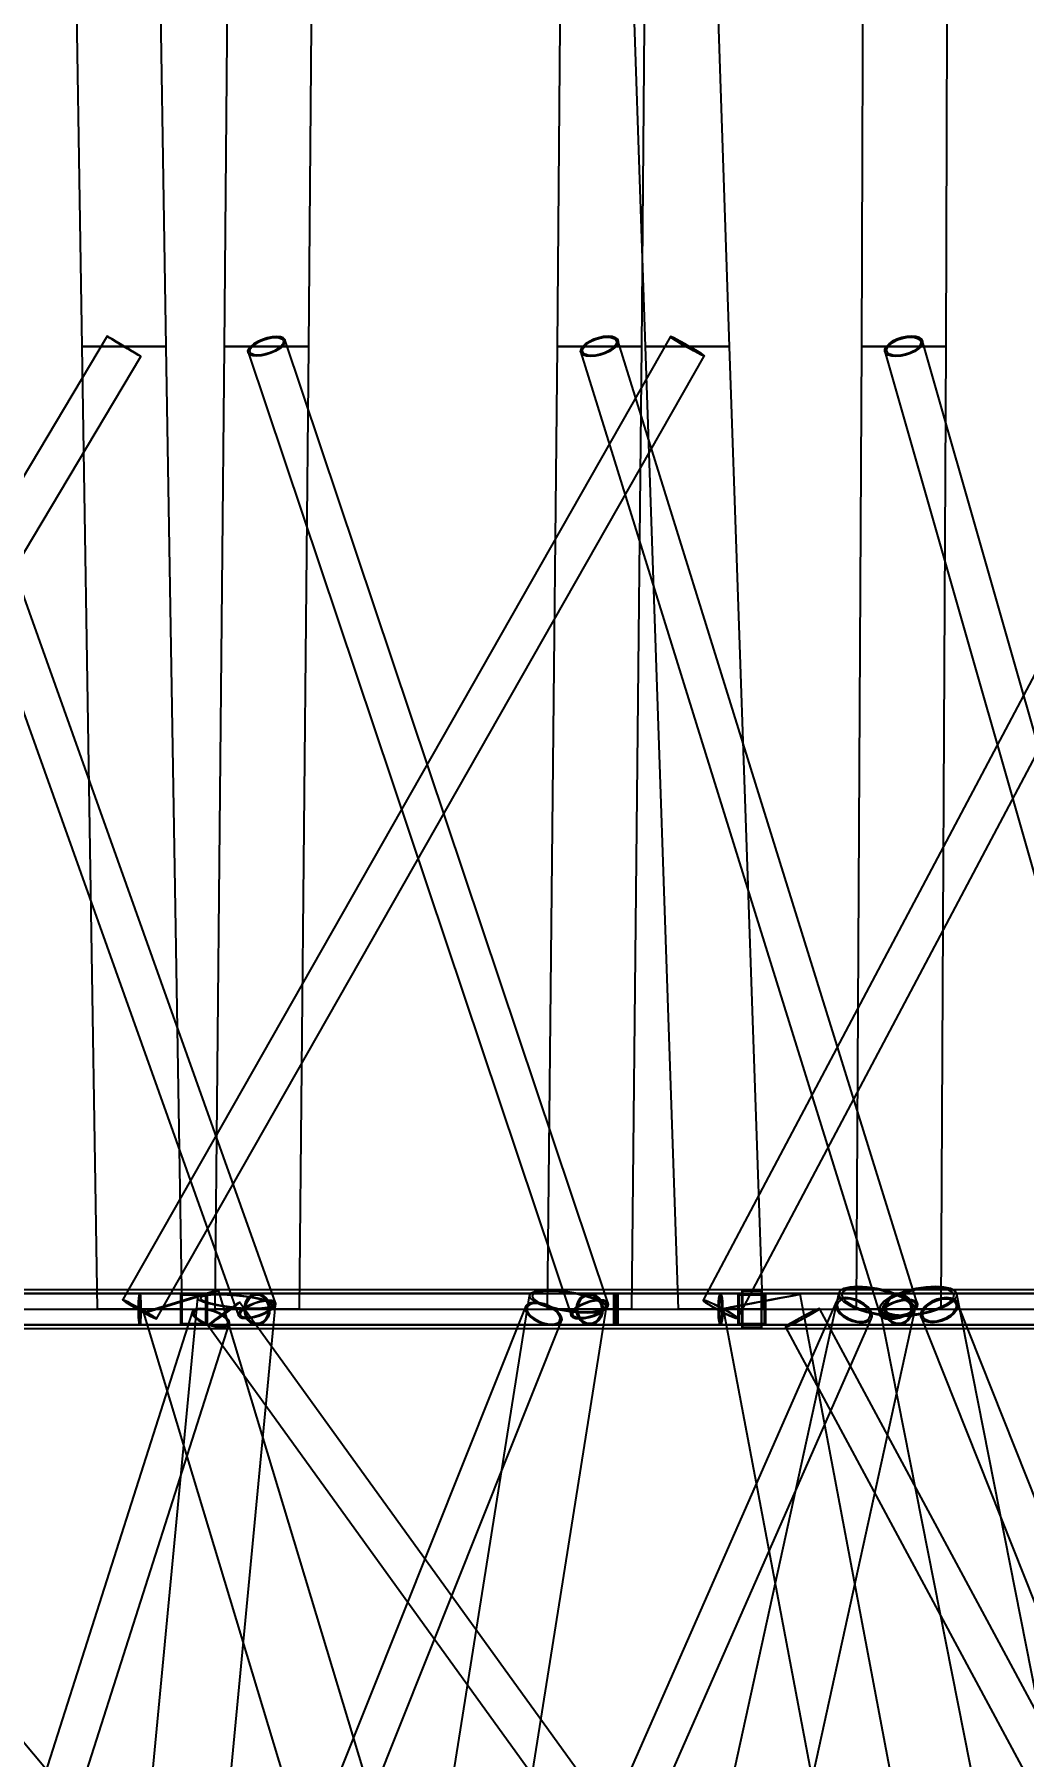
# Model space of a CAD drawing. Header units: millimetres. Extents: x -35150 to 1012618, y -518 to 497000.
# Drawn here: x 6283 to 19118, y 44193 to 66549 of the extents above; entities that cross this region are included whole.
import ezdxf

# ---------------------------------------------------------------- set-up
doc = ezdxf.new("R2010")
doc.units = ezdxf.units.MM
doc.layers.add('D-STR-DIM', color=7, linetype='Continuous', lineweight=13)
doc.layers.add('D-STR-STRC', color=7, linetype='Continuous', lineweight=25)
doc.styles.add('OpenSansCondensed-Light', font='OpenSansCondensed-Light.ttf')
doc.styles.add('TOWER_UNICODE', font='Arial Unicode.ttf')
doc.dimstyles.new('EZDXF', dxfattribs={"dimtxt": 0.25, "dimasz": 0.175, "dimexe": 0.375, "dimexo": 0.125, "dimgap": 0.1, "dimtad": 1, "dimlfac": 100, "dimzin": 12, "dimdsep": 46, "dimtxsty": 'OpenSansCondensed-Light', "dimblk": 'ARCHTICK', "dimcen": 2.5, "dimazin": 3, "dimtfac": 0.5, "dimtmove": 2, "dimatfit": 3})

# ---------------------------------------------------------------- blocks, each defined once
blk = doc.blocks.new('_ARCHTICK')
at = {"color": 0, "linetype": 'BYBLOCK', "const_width": 0.15}
blk.add_lwpolyline([(-0.5, -0.5), (0.5, 0.5)], dxfattribs=at)

msp = doc.modelspace()

# ---------------------------------------------------------------- linework, layer by layer
at = {"layer": 'D-STR-STRC'}
for points in [[(6697.6, 75000), (6896, 62500), (7993.7, 62500), (7792.9, 75000)], [(8746.6, 62500), (9844.2, 62500), (9949, 75000), (8853.7, 75000)], [(13065.2, 62500), (14162.8, 62500), (14266.2, 75000), (13170.9, 75000)], [(13785.1, 75000), (14205.6, 62500), (15303.2, 62500), (14880.4, 75000)], [(17014, 62500), (18111.7, 62500), (18152.6, 75000), (17057.3, 75000)], [(7451.2, 62500), (7507.4, 62466.4), (7559.4, 62435), (7603.6, 62408.1), (7636.9, 62387.4), (7657.2, 62374.4), (7663, 62370), (7653.9, 62374.4), (7630.6, 62387.4), (7594.6, 62408.1), (7548.4, 62435), (7495.2, 62466.4), (7438.5, 62500), (7382.3, 62533.6), (7330.3, 62565), (7286.1, 62591.9), (7252.8, 62612.6), (7232.5, 62625.6), (7226.7, 62630), (7235.8, 62625.6), (7259.1, 62612.6), (7295.1, 62591.9), (7341.3, 62565), (7394.5, 62533.6)], [(7450.6, 62500), (7501.3, 62469.7), (7548.1, 62441.4), (7588, 62417.1), (7618, 62398.5), (7636.3, 62386.8), (7641.5, 62382.8), (7633.4, 62386.8), (7612.3, 62398.5), (7579.9, 62417.1), (7538.3, 62441.4), (7490.2, 62469.7), (7439.2, 62500), (7388.4, 62530.3), (7341.6, 62558.6), (7301.8, 62582.9), (7271.7, 62601.5), (7253.4, 62613.2), (7248.2, 62617.2), (7256.4, 62613.2), (7277.4, 62601.5), (7309.8, 62582.9), (7351.5, 62558.6), (7399.5, 62530.3)], [(7428.9, 50126), (7429.6, 50121.7), (7445.2, 50109.2), (7474.7, 50089.1), (7515.9, 50063), (7566.2, 50032.6), (7622.1, 50000), (7679.8, 49967.4), (7735.3, 49937), (7784.9, 49910.9), (7825.2, 49890.8), (7853.4, 49878.3), (7867.6, 49874), (14973.7, 62374), (14973, 62378.3), (14957.5, 62390.8), (14928, 62410.9), (14886.8, 62437), (14836.5, 62467.4), (14780.6, 62500), (14722.9, 62532.6), (14667.4, 62563), (14617.8, 62589.1), (14577.5, 62609.2), (14549.3, 62621.7), (14535, 62626)], [(9052.6, 62437), (9058.5, 62410.9), (13249.8, 49910.9), (13271.8, 49890.8), (13308.5, 49878.3), (13357.3, 49874), (13415, 49878.3), (13477.5, 49890.8), (13540.7, 49910.9), (13600.2, 49937), (13651.9, 49967.4), (13692.4, 50000), (13718.9, 50032.6), (13729.5, 50063), (13723.6, 50089.1), (9532.3, 62589.1), (9510.3, 62609.2), (9473.6, 62621.7), (9424.8, 62626), (9367.1, 62621.7), (9304.6, 62609.2), (9241.4, 62589.1), (9181.9, 62563), (9130.2, 62532.6), (9089.7, 62500), (9063.2, 62467.4)], [(9501.1, 62500), (9460.6, 62467.4), (9408.8, 62437), (9349.4, 62410.9), (9286.2, 62390.8), (9223.7, 62378.3), (9166, 62374), (9117.2, 62378.3), (9080.5, 62390.8), (9058.5, 62410.9), (9052.6, 62437), (9063.2, 62467.4), (9089.7, 62500), (9130.2, 62532.6), (9181.9, 62563), (9241.4, 62589.1), (9304.6, 62609.2), (9367.1, 62621.7), (9424.8, 62626), (9473.6, 62621.7), (9510.3, 62609.2), (9532.3, 62589.1), (9538.2, 62563), (9527.6, 62532.6)], [(9480.8, 62500), (9444.3, 62470.6), (9397.7, 62443.2), (9344.1, 62419.6), (9287.1, 62401.6), (9230.7, 62390.2), (9178.8, 62386.4), (9134.7, 62390.2), (9101.7, 62401.6), (9081.8, 62419.6), (9076.5, 62443.2), (9086.1, 62470.6), (9109.9, 62500), (9146.5, 62529.4), (9193.1, 62556.8), (9246.7, 62580.4), (9303.7, 62598.4), (9360.1, 62609.8), (9412, 62613.6), (9456.1, 62609.8), (9489.1, 62598.4), (9509, 62580.4), (9514.3, 62556.8), (9504.7, 62529.4)], [(13369.4, 62435), (17252.7, 49935), (17263.5, 49908.1), (17290.3, 49887.4), (17331.3, 49874.4), (17383.5, 49870), (17443.4, 49874.4), (17507.1, 49887.4), (17570.1, 49908.1), (17628.1, 49935), (17677.2, 49966.4), (17714, 50000), (17736.1, 50033.6), (17741.8, 50065), (13858.6, 62565), (13847.7, 62591.9), (13820.9, 62612.6), (13780, 62625.6), (13727.8, 62630), (13667.8, 62625.6), (13604.2, 62612.6), (13541.2, 62591.9), (13483.2, 62565), (13434.1, 62533.6), (13397.3, 62500), (13375.2, 62466.4)], [(13830.7, 62500), (13793.9, 62466.4), (13744.8, 62435), (13686.8, 62408.1), (13623.8, 62387.4), (13560.2, 62374.4), (13500.2, 62370), (13448, 62374.4), (13407.1, 62387.4), (13380.3, 62408.1), (13369.4, 62435), (13375.2, 62466.4), (13397.3, 62500), (13434.1, 62533.6), (13483.2, 62565), (13541.2, 62591.9), (13604.2, 62612.6), (13667.8, 62625.6), (13727.8, 62630), (13780, 62625.6), (13820.9, 62612.6), (13847.7, 62591.9), (13858.6, 62565), (13852.8, 62533.6)], [(13809.4, 62500), (13776.2, 62469.7), (13731.9, 62441.4), (13679.6, 62417.1), (13622.8, 62398.5), (13565.5, 62386.8), (13511.4, 62382.8), (13464.3, 62386.8), (13427.4, 62398.5), (13403.3, 62417.1), (13393.5, 62441.4), (13398.7, 62469.7), (13418.6, 62500), (13451.8, 62530.3), (13496.1, 62558.6), (13548.4, 62582.9), (13605.1, 62601.5), (13662.5, 62613.2), (13716.6, 62617.2), (13763.6, 62613.2), (13800.5, 62601.5), (13824.7, 62582.9), (13834.5, 62558.6), (13829.3, 62530.3)], [(14780.6, 62500), (14836.5, 62467.4), (14886.8, 62437), (14928, 62410.9), (14957.5, 62390.8), (14973, 62378.3), (14973.7, 62374), (14959.5, 62378.3), (14931.3, 62390.8), (14891, 62410.9), (14841.4, 62437), (14785.9, 62467.4), (14728.2, 62500), (14672.3, 62532.6), (14622, 62563), (14580.8, 62589.1), (14551.3, 62609.2), (14535.7, 62621.7), (14535, 62626), (14549.3, 62621.7), (14577.5, 62609.2), (14617.8, 62589.1), (14667.4, 62563), (14722.9, 62532.6)], [(14778, 62500), (14828.4, 62470.6), (14873.7, 62443.2), (14910.9, 62419.6), (14937.5, 62401.6), (14951.5, 62390.2), (14952.2, 62386.4), (14939.3, 62390.2), (14913.8, 62401.6), (14877.5, 62419.6), (14832.8, 62443.2), (14782.8, 62470.6), (14730.8, 62500), (14680.4, 62529.4), (14635.1, 62556.8), (14597.9, 62580.4), (14571.3, 62598.4), (14557.3, 62609.8), (14556.6, 62613.6), (14569.5, 62609.8), (14594.9, 62598.4), (14631.3, 62580.4), (14676, 62556.8), (14726, 62529.4)], [(17787.5, 62500), (17753.7, 62465.7), (17706.8, 62433.7), (17650.2, 62406.2), (17587.6, 62385.1), (17523.3, 62371.9), (17461.7, 62367.4), (17407, 62371.9), (17363, 62385.1), (17332.5, 62406.2), (17317.7, 62433.7), (17319.7, 62465.7), (17338.2, 62500), (17372, 62534.3), (17418.8, 62566.3), (17475.5, 62593.8), (17538.1, 62614.9), (17602.3, 62628.1), (17663.9, 62632.6), (17718.6, 62628.1), (17762.7, 62614.9), (17793.2, 62593.8), (17807.9, 62566.3), (17806, 62534.3)], [(17765.4, 62500), (17734.9, 62469), (17692.7, 62440.2), (17641.6, 62415.4), (17585.2, 62396.4), (17527.2, 62384.5), (17471.7, 62380.4), (17422.4, 62384.5), (17382.6, 62396.4), (17355.2, 62415.4), (17341.9, 62440.2), (17343.6, 62469), (17360.3, 62500), (17390.8, 62531), (17433, 62559.8), (17484.1, 62584.6), (17540.5, 62603.6), (17598.5, 62615.5), (17654, 62619.6), (17703.3, 62615.5), (17743, 62603.6), (17770.5, 62584.6), (17783.8, 62559.8), (17782.1, 62531)], [(6896, 62500), (7098.3, 50000), (8198.3, 50000), (7993.7, 62500)], [(7993.7, 62500), (7975, 62500), (7920.2, 62500), (7832.9, 62500), (7719.3, 62500), (7586.9, 62500), (7444.9, 62500), (7302.8, 62500), (7170.5, 62500), (7056.8, 62500), (6969.6, 62500), (6914.7, 62500), (6896, 62500), (6914.7, 62500), (6969.6, 62500), (7056.8, 62500), (7170.5, 62500), (7302.8, 62500), (7444.9, 62500), (7586.9, 62500), (7719.3, 62500), (7832.9, 62500), (7920.2, 62500), (7975, 62500)], [(8621.8, 50000), (9721.8, 50000), (9844.2, 62500), (8746.6, 62500)], [(9844.2, 62500), (9825.5, 62500), (9770.7, 62500), (9683.5, 62500), (9569.8, 62500), (9437.4, 62500), (9295.4, 62500), (9153.4, 62500), (9021, 62500), (8907.3, 62500), (8820.1, 62500), (8765.3, 62500), (8746.6, 62500), (8765.3, 62500), (8820.1, 62500), (8907.3, 62500), (9021, 62500), (9153.4, 62500), (9295.4, 62500), (9437.4, 62500), (9569.8, 62500), (9683.5, 62500), (9770.7, 62500), (9825.5, 62500)], [(12936.7, 50000), (14036.7, 50000), (14162.8, 62500), (13065.2, 62500)], [(14162.8, 62500), (14144.1, 62500), (14089.3, 62500), (14002.1, 62500), (13888.4, 62500), (13756, 62500), (13614, 62500), (13471.9, 62500), (13339.6, 62500), (13225.9, 62500), (13138.7, 62500), (13083.9, 62500), (13065.2, 62500), (13083.9, 62500), (13138.7, 62500), (13225.9, 62500), (13339.6, 62500), (13471.9, 62500), (13614, 62500), (13756, 62500), (13888.4, 62500), (14002.1, 62500), (14089.3, 62500), (14144.1, 62500)], [(14205.6, 62500), (14635.2, 50000), (15735.2, 50000), (15303.2, 62500)], [(15303.2, 62500), (15284.5, 62500), (15229.7, 62500), (15142.5, 62500), (15028.8, 62500), (14896.4, 62500), (14754.4, 62500), (14612.3, 62500), (14480, 62500), (14366.3, 62500), (14279.1, 62500), (14224.3, 62500), (14205.6, 62500), (14224.3, 62500), (14279.1, 62500), (14366.3, 62500), (14480, 62500), (14612.3, 62500), (14754.4, 62500), (14896.4, 62500), (15028.8, 62500), (15142.5, 62500), (15229.7, 62500), (15284.5, 62500)], [(16947.3, 50000), (18047.3, 50000), (18111.7, 62500), (17014, 62500)], [(18111.7, 62500), (18093, 62500), (18038.1, 62500), (17950.9, 62500), (17837.2, 62500), (17704.9, 62500), (17562.8, 62500), (17420.8, 62500), (17288.4, 62500), (17174.8, 62500), (17087.5, 62500), (17032.7, 62500), (17014, 62500), (17032.7, 62500), (17087.5, 62500), (17174.8, 62500), (17288.4, 62500), (17420.8, 62500), (17562.8, 62500), (17704.9, 62500), (17837.2, 62500), (17950.9, 62500), (18038.1, 62500), (18093, 62500)], [(-159.8, 49800), (8511.5, 49800), (8511.5, 50200), (-159.8, 50200)], [(-5.5, 49800), (13832.8, 49800), (13832.8, 50200), (-5.5, 50200)], [(5244.4, 49750), (27743.8, 49750), (27743.8, 50250), (5244.4, 50250)], [(5244.4, 49750), (15717, 49750), (15717, 50250), (5244.4, 50250)], [(7674.5, 50000), (7730.4, 49967.4), (7780.7, 49937), (7821.9, 49910.9), (7851.4, 49890.8), (7866.9, 49878.3), (7867.6, 49874), (7853.4, 49878.3), (7825.2, 49890.8), (7784.9, 49910.9), (7735.3, 49937), (7679.8, 49967.4), (7622.1, 50000), (7566.2, 50032.6), (7515.9, 50063), (7474.7, 50089.1), (7445.2, 50109.2), (7429.6, 50121.7), (7428.9, 50126), (7443.2, 50121.7), (7471.4, 50109.2), (7511.7, 50089.1), (7561.3, 50063), (7616.8, 50032.6)], [(7671.9, 50000), (7722.3, 49970.6), (7767.6, 49943.2), (7804.8, 49919.6), (7831.4, 49901.6), (7845.4, 49890.2), (7846.1, 49886.4), (7833.2, 49890.2), (7807.7, 49901.6), (7771.4, 49919.6), (7726.7, 49943.2), (7676.7, 49970.6), (7624.7, 50000), (7574.3, 50029.4), (7529, 50056.8), (7491.8, 50080.4), (7465.2, 50098.4), (7451.2, 50109.8), (7450.5, 50113.6), (7463.4, 50109.8), (7488.8, 50098.4), (7525.2, 50080.4), (7569.9, 50056.8), (7619.9, 50029.4)], [(7631.3, 50000), (7631.9, 49947.4), (7633.6, 49898.4), (7636.3, 49856.3), (7639.8, 49824), (7643.9, 49803.7), (7648.3, 49796.8), (15185.2, 49796.8), (15189.6, 49803.7), (15193.6, 49824), (15197.2, 49856.3), (15199.9, 49898.4), (15201.5, 49947.4), (15202.1, 50000), (15201.5, 50052.6), (15199.9, 50101.6), (15197.2, 50143.7), (15193.6, 50176), (15189.6, 50196.3), (15185.2, 50203.2), (7648.3, 50203.2), (7643.9, 50196.3), (7639.8, 50176), (7636.3, 50143.7), (7633.6, 50101.6), (7631.9, 50052.6)], [(7665.2, 50000), (7664.7, 49947.4), (7663, 49898.4), (7660.3, 49856.3), (7656.8, 49824), (7652.7, 49803.7), (7648.3, 49796.8), (7643.9, 49803.7), (7639.8, 49824), (7636.3, 49856.3), (7633.6, 49898.4), (7631.9, 49947.4), (7631.3, 50000), (7631.9, 50052.6), (7633.6, 50101.6), (7636.3, 50143.7), (7639.8, 50176), (7643.9, 50196.3), (7648.3, 50203.2), (7652.7, 50196.3), (7656.8, 50176), (7660.3, 50143.7), (7663, 50101.6), (7664.7, 50052.6)], [(7663.9, 50000), (7663.4, 49951.5), (7661.8, 49906.4), (7659.3, 49867.6), (7656.1, 49837.9), (7652.3, 49819.2), (7648.3, 49812.8), (7644.3, 49819.2), (7640.5, 49837.9), (7637.2, 49867.6), (7634.8, 49906.4), (7633.2, 49951.5), (7632.7, 50000), (7633.2, 50048.5), (7634.8, 50093.6), (7637.2, 50132.4), (7640.5, 50162.1), (7644.3, 50180.8), (7648.3, 50187.2), (7652.3, 50180.8), (7656.1, 50162.1), (7659.3, 50132.4), (7661.8, 50093.6), (7663.4, 50048.5)], [(7654, 50000), (7653.8, 49947.4), (7653.2, 49898.4), (7652.3, 49856.3), (7651.2, 49824), (7649.8, 49803.7), (7648.3, 49796.8), (7646.8, 49803.7), (7645.4, 49824), (7644.3, 49856.3), (7643.3, 49898.4), (7642.8, 49947.4), (7642.6, 50000), (7642.8, 50052.6), (7643.3, 50101.6), (7644.3, 50143.7), (7645.4, 50176), (7646.8, 50196.3), (7648.3, 50203.2), (7649.8, 50196.3), (7651.2, 50176), (7652.3, 50143.7), (7653.2, 50101.6), (7653.8, 50052.6)], [(7653.6, 50000), (7653.4, 49951.5), (7652.9, 49906.4), (7652, 49867.6), (7650.9, 49837.9), (7649.7, 49819.2), (7648.3, 49812.8), (7646.9, 49819.2), (7645.7, 49837.9), (7644.6, 49867.6), (7643.7, 49906.4), (7643.2, 49951.5), (7643, 50000), (7643.2, 50048.5), (7643.7, 50093.6), (7644.6, 50132.4), (7645.7, 50162.1), (7646.9, 50180.8), (7648.3, 50187.2), (7649.7, 50180.8), (7650.9, 50162.1), (7652, 50132.4), (7652.9, 50093.6), (7653.4, 50048.5)], [(8183.9, 50104.7), (8058, 50066.5), (7940.7, 50030.6), (7840, 49999.5), (7762.7, 49975.2), (7714.2, 49959.4), (7697.6, 49953.2), (7714.2, 49957), (7762.7, 49970.5), (7840, 49992.9), (7940.7, 50022.6), (8058, 50057.5), (8183.9, 50095.3), (8309.8, 50133.5), (8427.1, 50169.4), (8527.8, 50200.5), (8605.1, 50224.8), (8653.7, 50240.6), (8670.2, 50246.8), (8653.7, 50243), (8605.1, 50229.5), (8527.8, 50207.1), (8427.1, 50177.4), (8309.8, 50142.5)], [(8183.9, 50104.3), (8067.9, 50069.1), (7959.9, 50036.1), (7867.1, 50007.4), (7795.9, 49985), (7751.1, 49970.5), (7735.9, 49964.7), (7751.1, 49968.2), (7795.9, 49980.7), (7867.1, 50001.3), (7959.9, 50028.7), (8067.9, 50060.8), (8183.9, 50095.7), (8299.9, 50130.9), (8407.9, 50163.9), (8500.7, 50192.6), (8571.9, 50215), (8616.7, 50229.5), (8631.9, 50235.3), (8616.7, 50231.8), (8571.9, 50219.3), (8500.7, 50198.7), (8407.9, 50171.3), (8299.9, 50139.2)], [(8181.2, 49800), (15762.4, 49800), (15762.4, 50200), (8181.2, 50200)], [(8181.2, 50200), (8522, 50200), (8522, 49800), (8181.2, 49800)], [(8191.4, 50188), (8511.8, 50188), (8511.8, 49812), (8191.4, 49812)], [(8191.8, 50200), (8511.5, 50200), (8511.5, 49800), (8191.8, 49800)], [(8201.4, 50188), (8501.9, 50188), (8501.9, 49812), (8201.4, 49812)], [(8903.1, 50182), (8772.1, 50191.3), (8650.2, 50194.3), (8545.4, 50191), (8465, 50181.4), (8414.5, 50166.3), (8397.3, 50146.7), (8414.5, 50123.9), (8465, 50099.5), (8545.4, 50075.1), (8650.2, 50052.4), (8772.1, 50032.9), (8903.1, 50018), (9034, 50008.7), (9155.9, 50005.7), (9260.7, 50009), (9341.1, 50018.6), (9391.6, 50033.7), (9408.8, 50053.3), (9391.6, 50076.1), (9341.1, 50100.5), (9260.7, 50124.9), (9155.9, 50147.6), (9034, 50167.1)], [(8903.1, 50175.5), (8782.5, 50184.1), (8670.1, 50186.9), (8573.6, 50183.8), (8499.5, 50175), (8453, 50161.1), (8437.1, 50143), (8453, 50122), (8499.5, 50099.5), (8573.6, 50077), (8670.1, 50056.1), (8782.5, 50038.2), (8903.1, 50024.5), (9023.7, 50015.9), (9136, 50013.1), (9232.5, 50016.2), (9306.6, 50025), (9353.1, 50038.9), (9369, 50057), (9353.1, 50078), (9306.6, 50100.5), (9232.5, 50123), (9136, 50143.9), (9023.7, 50161.8)], [(8724.5, 49940.9), (8671.8, 49902.4), (8623.8, 49866.5), (8583.7, 49835.7), (8554.3, 49812), (8537.5, 49797.2), (8534.5, 49792.1), (8545.5, 49797.2), (8569.7, 49812), (8605.6, 49835.7), (8650.6, 49866.5), (8701.7, 49902.4), (8755.4, 49940.9), (8808, 49979.4), (8856, 50015.3), (8896.1, 50046.1), (8925.6, 50069.8), (8942.4, 50084.6), (8945.4, 50089.7), (8934.4, 50084.6), (8910.1, 50069.8), (8874.3, 50046.1), (8829.3, 50015.3), (8778.2, 49979.4)], [(9362.5, 50000), (9317.8, 49968.8), (9263.2, 49939.7), (9202.3, 49914.7), (9139.3, 49895.5), (9078.6, 49883.4), (9024.2, 49879.3), (8979.8, 49883.4), (8948.6, 49895.5), (8932.5, 49914.7), (8932.8, 49939.7), (8949.3, 49968.8), (8981, 50000), (9025.7, 50031.2), (9080.4, 50060.3), (9141.3, 50085.3), (9204.2, 50104.5), (9265, 50116.6), (9319.4, 50120.7), (9363.7, 50116.6), (9395, 50104.5), (9411, 50085.3), (9410.8, 50060.3), (9394.2, 50031.2)], [(9343.7, 50000), (9303.4, 49971.8), (9254.2, 49945.6), (9199.3, 49923.1), (9142.5, 49905.8), (9087.8, 49894.9), (9038.7, 49891.2), (8998.7, 49894.9), (8970.5, 49905.8), (8956.1, 49923.1), (8956.3, 49945.6), (8971.2, 49971.8), (8999.8, 50000), (9040.1, 50028.2), (9089.4, 50054.4), (9144.3, 50076.9), (9201, 50094.2), (9255.8, 50105.1), (9304.8, 50108.8), (9344.8, 50105.1), (9373, 50094.2), (9387.5, 50076.9), (9387.2, 50054.4), (9372.3, 50028.2)], [(9004.9, 50000), (9010.6, 49947.4), (9027.2, 49898.4), (9053.8, 49856.3), (9088.3, 49824), (9128.6, 49803.7), (9171.8, 49796.8), (13486.7, 49796.8), (13529.9, 49803.7), (13570.2, 49824), (13604.7, 49856.3), (13631.2, 49898.4), (13647.9, 49947.4), (13653.6, 50000), (13647.9, 50052.6), (13631.2, 50101.6), (13604.7, 50143.7), (13570.2, 50176), (13529.9, 50196.3), (13486.7, 50203.2), (9171.8, 50203.2), (9128.6, 50196.3), (9088.3, 50176), (9053.8, 50143.7), (9027.2, 50101.6), (9010.6, 50052.6)], [(9338.7, 50000), (9333, 49947.4), (9316.3, 49898.4), (9289.8, 49856.3), (9255.2, 49824), (9215, 49803.7), (9171.8, 49796.8), (9128.6, 49803.7), (9088.3, 49824), (9053.8, 49856.3), (9027.2, 49898.4), (9010.6, 49947.4), (9004.9, 50000), (9010.6, 50052.6), (9027.2, 50101.6), (9053.8, 50143.7), (9088.3, 50176), (9128.6, 50196.3), (9171.8, 50203.2), (9215, 50196.3), (9255.2, 50176), (9289.8, 50143.7), (9316.3, 50101.6), (9333, 50052.6)], [(9332.3, 50000), (9326.8, 49947.4), (9310.8, 49898.4), (9285.3, 49856.3), (9252, 49824), (9213.3, 49803.7), (9171.8, 49796.8), (9130.2, 49803.7), (9091.5, 49824), (9058.2, 49856.3), (9032.7, 49898.4), (9016.7, 49947.4), (9011.2, 50000), (9016.7, 50052.6), (9032.7, 50101.6), (9058.2, 50143.7), (9091.5, 50176), (9130.2, 50196.3), (9171.8, 50203.2), (9213.3, 50196.3), (9252, 50176), (9285.3, 50143.7), (9310.8, 50101.6), (9326.8, 50052.6)], [(9325.5, 50000), (9320.3, 49951.5), (9304.9, 49906.4), (9280.5, 49867.6), (9248.6, 49837.9), (9211.6, 49819.2), (9171.8, 49812.8), (9132, 49819.2), (9094.9, 49837.9), (9063.1, 49867.6), (9038.6, 49906.4), (9023.3, 49951.5), (9018, 50000), (9023.3, 50048.5), (9038.6, 50093.6), (9063.1, 50132.4), (9094.9, 50162.1), (9132, 50180.8), (9171.8, 50187.2), (9211.6, 50180.8), (9248.6, 50162.1), (9280.5, 50132.4), (9304.9, 50093.6), (9320.3, 50048.5)], [(9319.7, 50000), (9314.6, 49951.5), (9299.9, 49906.4), (9276.4, 49867.6), (9245.7, 49837.9), (9210, 49819.2), (9171.8, 49812.8), (9133.5, 49819.2), (9097.8, 49837.9), (9067.2, 49867.6), (9043.7, 49906.4), (9028.9, 49951.5), (9023.9, 50000), (9028.9, 50048.5), (9043.7, 50093.6), (9067.2, 50132.4), (9097.8, 50162.1), (9133.5, 50180.8), (9171.8, 50187.2), (9210, 50180.8), (9245.7, 50162.1), (9276.4, 50132.4), (9299.9, 50093.6), (9314.6, 50048.5)], [(12677.4, 49940.9), (12714.1, 49902.4), (12762.6, 49866.5), (12819.8, 49835.7), (12881.7, 49812), (12944.2, 49797.2), (13002.9, 49792.1), (13053.8, 49797.2), (13093.6, 49812), (13119.4, 49835.7), (13129.5, 49866.5), (13123.3, 49902.4), (13101.1, 49940.9), (13064.5, 49979.4), (13016, 50015.3), (12958.8, 50046.1), (12896.8, 50069.8), (12834.4, 50084.6), (12775.7, 50089.7), (12724.8, 50084.6), (12685, 50069.8), (12659.2, 50046.1), (12649, 50015.3), (12655.3, 49979.4)], [(13205, 50226.4), (13075, 50241.5), (12953.9, 50246.9), (12849.9, 50242.3), (12770.2, 50228), (12720, 50205), (12702.9, 50174.8), (12720, 50139.6), (12770.2, 50101.6), (12849.9, 50063.5), (12953.9, 50028), (13075, 49997.3), (13205, 49973.6), (13334.9, 49958.5), (13456, 49953.1), (13560, 49957.7), (13639.8, 49972), (13690, 49995), (13707.1, 50025.2), (13690, 50060.4), (13639.8, 50098.4), (13560, 50136.5), (13456, 50172), (13334.9, 50202.7)], [(13205, 50216.4), (13085.3, 50230.3), (12973.7, 50235.3), (12877.9, 50231.1), (12804.4, 50217.9), (12758.2, 50196.7), (12742.4, 50169), (12758.2, 50136.5), (12804.4, 50101.5), (12877.9, 50066.4), (12973.7, 50033.6), (13085.3, 50005.4), (13205, 49983.6), (13324.7, 49969.7), (13436.3, 49964.7), (13532.1, 49968.9), (13605.6, 49982.1), (13651.8, 50003.3), (13667.5, 50031), (13651.8, 50063.5), (13605.6, 50098.5), (13532.1, 50133.6), (13436.3, 50166.4), (13324.7, 50194.6)], [(13692.4, 50000), (13651.9, 49967.4), (13600.2, 49937), (13540.7, 49910.9), (13477.5, 49890.8), (13415, 49878.3), (13357.3, 49874), (13308.5, 49878.3), (13271.8, 49890.8), (13249.8, 49910.9), (13243.9, 49937), (13254.5, 49967.4), (13281, 50000), (13321.5, 50032.6), (13373.3, 50063), (13432.7, 50089.1), (13495.9, 50109.2), (13558.4, 50121.7), (13616.1, 50126), (13664.9, 50121.7), (13701.6, 50109.2), (13723.6, 50089.1), (13729.5, 50063), (13718.9, 50032.6)], [(13672.2, 50000), (13635.6, 49970.6), (13589, 49943.2), (13535.4, 49919.6), (13478.4, 49901.6), (13422, 49890.2), (13370.1, 49886.4), (13326, 49890.2), (13293, 49901.6), (13273.1, 49919.6), (13267.8, 49943.2), (13277.4, 49970.6), (13301.3, 50000), (13337.8, 50029.4), (13384.4, 50056.8), (13438.1, 50080.4), (13495, 50098.4), (13551.4, 50109.8), (13603.3, 50113.6), (13647.4, 50109.8), (13680.4, 50098.4), (13700.3, 50080.4), (13705.6, 50056.8), (13696, 50029.4)], [(13313.7, 50000), (13319.6, 49947.4), (13336.8, 49898.4), (13364.3, 49856.3), (13400.2, 49824), (13441.9, 49803.7), (13486.7, 49796.8), (17497.3, 49796.8), (17542, 49803.7), (17583.8, 49824), (17619.6, 49856.3), (17647.1, 49898.4), (17664.4, 49947.4), (17670.3, 50000), (17664.4, 50052.6), (17647.1, 50101.6), (17619.6, 50143.7), (17583.8, 50176), (17542, 50196.3), (17497.3, 50203.2), (13486.7, 50203.2), (13441.9, 50196.3), (13400.2, 50176), (13364.3, 50143.7), (13336.8, 50101.6), (13319.6, 50052.6)], [(13659.8, 50000), (13653.9, 49947.4), (13636.6, 49898.4), (13609.1, 49856.3), (13573.2, 49824), (13531.5, 49803.7), (13486.7, 49796.8), (13441.9, 49803.7), (13400.2, 49824), (13364.3, 49856.3), (13336.8, 49898.4), (13319.6, 49947.4), (13313.7, 50000), (13319.6, 50052.6), (13336.8, 50101.6), (13364.3, 50143.7), (13400.2, 50176), (13441.9, 50196.3), (13486.7, 50203.2), (13531.5, 50196.3), (13573.2, 50176), (13609.1, 50143.7), (13636.6, 50101.6), (13653.9, 50052.6)], [(13653.6, 50000), (13647.9, 49947.4), (13631.2, 49898.4), (13604.7, 49856.3), (13570.2, 49824), (13529.9, 49803.7), (13486.7, 49796.8), (13443.5, 49803.7), (13403.3, 49824), (13368.7, 49856.3), (13342.2, 49898.4), (13325.5, 49947.4), (13319.8, 50000), (13325.5, 50052.6), (13342.2, 50101.6), (13368.7, 50143.7), (13403.3, 50176), (13443.5, 50196.3), (13486.7, 50203.2), (13529.9, 50196.3), (13570.2, 50176), (13604.7, 50143.7), (13631.2, 50101.6), (13647.9, 50052.6)], [(13646.1, 50000), (13640.7, 49951.5), (13624.8, 49906.4), (13599.4, 49867.6), (13566.4, 49837.9), (13528, 49819.2), (13486.7, 49812.8), (13445.4, 49819.2), (13407, 49837.9), (13374, 49867.6), (13348.6, 49906.4), (13332.7, 49951.5), (13327.3, 50000), (13332.7, 50048.5), (13348.6, 50093.6), (13374, 50132.4), (13407, 50162.1), (13445.4, 50180.8), (13486.7, 50187.2), (13528, 50180.8), (13566.4, 50162.1), (13599.4, 50132.4), (13624.8, 50093.6), (13640.7, 50048.5)], [(13640.5, 50000), (13635.2, 49951.5), (13619.9, 49906.4), (13595.4, 49867.6), (13563.6, 49837.9), (13526.5, 49819.2), (13486.7, 49812.8), (13446.9, 49819.2), (13409.8, 49837.9), (13378, 49867.6), (13353.6, 49906.4), (13338.2, 49951.5), (13333, 50000), (13338.2, 50048.5), (13353.6, 50093.6), (13378, 50132.4), (13409.8, 50162.1), (13446.9, 50180.8), (13486.7, 50187.2), (13526.5, 50180.8), (13563.6, 50162.1), (13595.4, 50132.4), (13619.9, 50093.6), (13635.2, 50048.5)], [(13803.1, 49800), (27643, 49800), (27643, 50200), (13803.1, 50200)], [(13803.1, 50200), (13851.5, 50200), (13851.5, 49800), (13803.1, 49800)], [(13804.6, 50188), (13850.1, 50188), (13850.1, 49812), (13804.6, 49812)], [(13821.9, 50200), (13832.8, 50200), (13832.8, 49800), (13821.9, 49800)], [(13822.2, 50188), (13832.4, 50188), (13832.4, 49812), (13822.2, 49812)], [(15235.1, 50000), (15290.1, 49968.8), (15337.9, 49939.7), (15375.4, 49914.7), (15399.9, 49895.5), (15409.8, 49883.4), (15404.3, 49879.3), (15383.9, 49883.4), (15350, 49895.5), (15304.9, 49914.7), (15251.6, 49939.7), (15193.7, 49968.8), (15135.3, 50000), (15080.3, 50031.2), (15032.4, 50060.3), (14994.9, 50085.3), (14970.4, 50104.5), (14960.6, 50116.6), (14966, 50120.7), (14986.4, 50116.6), (15020.3, 50104.5), (15065.5, 50085.3), (15118.8, 50060.3), (15176.6, 50031.2)], [(15230.1, 50000), (15279.7, 49971.8), (15322.9, 49945.6), (15356.7, 49923.1), (15378.8, 49905.8), (15387.7, 49894.9), (15382.8, 49891.2), (15364.4, 49894.9), (15333.8, 49905.8), (15293.1, 49923.1), (15245, 49945.6), (15192.9, 49971.8), (15140.2, 50000), (15090.6, 50028.2), (15047.4, 50054.4), (15013.7, 50076.9), (14991.6, 50094.2), (14982.7, 50105.1), (14987.6, 50108.8), (15006, 50105.1), (15036.5, 50094.2), (15077.3, 50076.9), (15125.3, 50054.4), (15177.5, 50028.2)], [(15212.8, 50000), (15211.8, 49947.4), (15209.1, 49898.4), (15204.7, 49856.3), (15199, 49824), (15192.3, 49803.7), (15185.2, 49796.8), (15178, 49803.7), (15171.4, 49824), (15165.7, 49856.3), (15161.3, 49898.4), (15158.5, 49947.4), (15157.6, 50000), (15158.5, 50052.6), (15161.3, 50101.6), (15165.7, 50143.7), (15171.4, 50176), (15178, 50196.3), (15185.2, 50203.2), (15192.3, 50196.3), (15199, 50176), (15204.7, 50143.7), (15209.1, 50101.6), (15211.8, 50052.6)], [(15210.6, 50000), (15209.7, 49951.5), (15207.2, 49906.4), (15203.2, 49867.6), (15197.9, 49837.9), (15191.8, 49819.2), (15185.2, 49812.8), (15178.6, 49819.2), (15172.5, 49837.9), (15167.2, 49867.6), (15163.2, 49906.4), (15160.6, 49951.5), (15159.7, 50000), (15160.6, 50048.5), (15163.2, 50093.6), (15167.2, 50132.4), (15172.5, 50162.1), (15178.6, 50180.8), (15185.2, 50187.2), (15191.8, 50180.8), (15197.9, 50162.1), (15203.2, 50132.4), (15207.2, 50093.6), (15209.7, 50048.5)], [(15202.1, 50000), (15201.5, 49947.4), (15199.9, 49898.4), (15197.2, 49856.3), (15193.6, 49824), (15189.6, 49803.7), (15185.2, 49796.8), (15180.8, 49803.7), (15176.7, 49824), (15173.2, 49856.3), (15170.5, 49898.4), (15168.8, 49947.4), (15168.2, 50000), (15168.8, 50052.6), (15170.5, 50101.6), (15173.2, 50143.7), (15176.7, 50176), (15180.8, 50196.3), (15185.2, 50203.2), (15189.6, 50196.3), (15193.6, 50176), (15197.2, 50143.7), (15199.9, 50101.6), (15201.5, 50052.6)], [(15200.8, 50000), (15200.3, 49951.5), (15198.7, 49906.4), (15196.2, 49867.6), (15193, 49837.9), (15189.2, 49819.2), (15185.2, 49812.8), (15181.1, 49819.2), (15177.4, 49837.9), (15174.1, 49867.6), (15171.6, 49906.4), (15170.1, 49951.5), (15169.6, 50000), (15170.1, 50048.5), (15171.6, 50093.6), (15174.1, 50132.4), (15177.4, 50162.1), (15181.1, 50180.8), (15185.2, 50187.2), (15189.2, 50180.8), (15193, 50162.1), (15196.2, 50132.4), (15198.7, 50093.6), (15200.3, 50048.5)], [(15719.2, 50100.2), (15590, 50075.8), (15469.6, 50053), (15366.3, 50033.4), (15286.9, 50018.4), (15237.1, 50008.9), (15220.1, 50005.6), (15237.1, 50008.8), (15286.9, 50018.2), (15366.3, 50033.1), (15469.6, 50052.7), (15590, 50075.4), (15719.2, 50099.8), (15848.4, 50124.2), (15968.8, 50147), (16072.2, 50166.6), (16151.5, 50181.6), (16201.4, 50191.1), (16218.4, 50194.4), (16201.4, 50191.2), (16151.5, 50181.8), (16072.2, 50166.9), (15968.8, 50147.3), (15848.4, 50124.6)], [(15719.2, 50100.2), (15600.2, 50077.7), (15489.3, 50056.7), (15394, 50038.7), (15321, 50024.8), (15275, 50016.1), (15259.4, 50013.1), (15275, 50016), (15321, 50024.6), (15394, 50038.4), (15489.3, 50056.4), (15600.2, 50077.3), (15719.2, 50099.8), (15838.2, 50122.3), (15949.1, 50143.3), (16044.4, 50161.3), (16117.5, 50175.2), (16163.4, 50183.9), (16179.1, 50186.9), (16163.4, 50184), (16117.5, 50175.4), (16044.4, 50161.6), (15949.1, 50143.6), (15838.2, 50122.7)], [(15416.1, 49800), (22354.8, 49800), (22354.8, 50200), (15416.1, 50200)], [(15416.1, 50200), (15767.9, 50200), (15767.9, 49800), (15416.1, 49800)], [(15421.6, 50200), (15762.4, 50200), (15762.4, 49800), (15421.6, 49800)], [(15426.7, 50188), (15757.3, 50188), (15757.3, 49812), (15426.7, 49812)], [(15431.8, 50188), (15752.2, 50188), (15752.2, 49812), (15431.8, 49812)], [(15467, 50250), (15717, 50250), (15717, 49750), (15467, 49750)], [(15473, 50238), (15711, 50238), (15711, 49762), (15473, 49762)], [(16697.4, 49987.7), (16731.2, 49945.5), (16777.4, 49906.2), (16833, 49872.4), (16894, 49846.5), (16956.3, 49830.2), (17015.8, 49824.6), (17068.2, 49830.2), (17110.2, 49846.5), (17138.7, 49872.4), (17151.9, 49906.2), (17148.8, 49945.5), (17129.7, 49987.7), (17095.9, 50029.9), (17049.7, 50069.2), (16994.1, 50103), (16933.1, 50128.9), (16870.8, 50145.2), (16811.3, 50150.7), (16758.9, 50145.2), (16716.9, 50128.9), (16688.4, 50103), (16675.2, 50069.2), (16678.3, 50029.9)], [(16718.6, 49987.7), (16749.1, 49949.6), (16790.8, 49914.2), (16840.9, 49883.7), (16895.9, 49860.4), (16952.1, 49845.7), (17005.7, 49840.7), (17053, 49845.7), (17090.8, 49860.4), (17116.5, 49883.7), (17128.4, 49914.2), (17125.7, 49949.6), (17108.5, 49987.7), (17078, 50025.7), (17036.3, 50061.2), (16986.2, 50091.6), (16931.2, 50115), (16875, 50129.7), (16821.4, 50134.7), (16774.1, 50129.7), (16736.3, 50115), (16710.6, 50091.6), (16698.7, 50061.2), (16701.4, 50025.7)], [(16783.1, 50100), (16861.6, 50049.4), (16964.2, 50002.3), (17084, 49961.8), (17212.6, 49930.8), (17341.5, 49911.3), (17461.7, 49904.6), (17565.2, 49911.3), (17644.8, 49930.8), (17695.2, 49961.8), (17712.8, 50002.3), (17696.5, 50049.4), (17647.5, 50100), (17569, 50150.6), (17466.3, 50197.7), (17346.6, 50238.2), (17217.9, 50269.2), (17089.1, 50288.7), (16968.8, 50295.4), (16865.4, 50288.7), (16785.8, 50269.2), (16735.4, 50238.2), (16717.8, 50197.7), (16734, 50150.6)], [(16817.1, 50100), (16889.5, 50053.4), (16984, 50010), (17094.3, 49972.7), (17212.8, 49944.1), (17331.6, 49926.1), (17442.3, 49920), (17537.7, 49926.1), (17611, 49944.1), (17657.4, 49972.7), (17673.6, 50010), (17658.6, 50053.4), (17613.4, 50100), (17541.1, 50146.6), (17446.6, 50190), (17336.3, 50227.3), (17217.7, 50255.9), (17099, 50273.9), (16988.2, 50280), (16892.9, 50273.9), (16819.6, 50255.9), (16773.2, 50227.3), (16757, 50190), (16771.9, 50146.6)], [(17714, 50000), (17677.2, 49966.4), (17628.1, 49935), (17570.1, 49908.1), (17507.1, 49887.4), (17443.4, 49874.4), (17383.5, 49870), (17331.3, 49874.4), (17290.3, 49887.4), (17263.5, 49908.1), (17252.7, 49935), (17258.5, 49966.4), (17280.5, 50000), (17317.4, 50033.6), (17366.4, 50065), (17424.5, 50091.9), (17487.4, 50112.6), (17551.1, 50125.6), (17611, 50130), (17663.3, 50125.6), (17704.2, 50112.6), (17731, 50091.9), (17741.8, 50065), (17736.1, 50033.6)], [(18199.8, 50100), (18127.1, 50049.4), (18028.8, 50002.3), (17911.7, 49961.8), (17783.7, 49930.8), (17653.6, 49911.3), (17530.3, 49904.6), (17422.1, 49911.3), (17336.4, 49930.8), (17279.1, 49961.8), (17254, 50002.3), (17262.9, 50049.4), (17305.2, 50100), (17378, 50150.6), (17476.3, 50197.7), (17593.4, 50238.2), (17721.4, 50269.2), (17851.4, 50288.7), (17974.8, 50295.4), (18083, 50288.7), (18168.7, 50269.2), (18226, 50238.2), (18251.1, 50197.7), (18242.1, 50150.6)], [(17692.7, 50000), (17659.4, 49969.7), (17615.2, 49941.4), (17562.9, 49917.1), (17506.1, 49898.5), (17448.7, 49886.8), (17394.7, 49882.8), (17347.6, 49886.8), (17310.7, 49898.5), (17286.5, 49917.1), (17276.7, 49941.4), (17282, 49969.7), (17301.9, 50000), (17335.1, 50030.3), (17379.3, 50058.6), (17431.6, 50082.9), (17488.4, 50101.5), (17545.8, 50113.2), (17599.8, 50117.2), (17646.9, 50113.2), (17683.8, 50101.5), (17708, 50082.9), (17717.8, 50058.6), (17712.6, 50030.3)], [(18164.6, 50100), (18097.6, 50053.4), (18007, 50010), (17899.1, 49972.7), (17781.3, 49944.1), (17661.4, 49926.1), (17547.8, 49920), (17448.1, 49926.1), (17369.2, 49944.1), (17316.4, 49972.7), (17293.3, 50010), (17301.5, 50053.4), (17340.4, 50100), (17407.5, 50146.6), (17498, 50190), (17605.9, 50227.3), (17723.8, 50255.9), (17843.7, 50273.9), (17957.3, 50280), (18057, 50273.9), (18135.9, 50255.9), (18188.7, 50227.3), (18211.8, 50190), (18203.6, 50146.6)], [(17676, 50000), (17669.9, 49947.4), (17652.1, 49898.4), (17623.7, 49856.3), (17586.6, 49824), (17543.5, 49803.7), (17497.3, 49796.8), (17451, 49803.7), (17407.9, 49824), (17370.9, 49856.3), (17342.4, 49898.4), (17324.6, 49947.4), (17318.5, 50000), (17324.6, 50052.6), (17342.4, 50101.6), (17370.9, 50143.7), (17407.9, 50176), (17451, 50196.3), (17497.3, 50203.2), (17543.5, 50196.3), (17586.6, 50176), (17623.7, 50143.7), (17652.1, 50101.6), (17669.9, 50052.6)], [(17670.3, 50000), (17664.4, 49947.4), (17647.1, 49898.4), (17619.6, 49856.3), (17583.8, 49824), (17542, 49803.7), (17497.3, 49796.8), (17452.5, 49803.7), (17410.7, 49824), (17374.9, 49856.3), (17347.4, 49898.4), (17330.1, 49947.4), (17324.2, 50000), (17330.1, 50052.6), (17347.4, 50101.6), (17374.9, 50143.7), (17410.7, 50176), (17452.5, 50196.3), (17497.3, 50203.2), (17542, 50196.3), (17583.8, 50176), (17619.6, 50143.7), (17647.1, 50101.6), (17664.4, 50052.6)], [(17661.9, 50000), (17656.3, 49951.5), (17639.9, 49906.4), (17613.7, 49867.6), (17579.6, 49837.9), (17539.9, 49819.2), (17497.3, 49812.8), (17454.6, 49819.2), (17414.9, 49837.9), (17380.8, 49867.6), (17354.6, 49906.4), (17338.2, 49951.5), (17332.6, 50000), (17338.2, 50048.5), (17354.6, 50093.6), (17380.8, 50132.4), (17414.9, 50162.1), (17454.6, 50180.8), (17497.3, 50187.2), (17539.9, 50180.8), (17579.6, 50162.1), (17613.7, 50132.4), (17639.9, 50093.6), (17656.3, 50048.5)], [(17656.7, 50000), (17651.2, 49951.5), (17635.3, 49906.4), (17610, 49867.6), (17577, 49837.9), (17538.5, 49819.2), (17497.3, 49812.8), (17456, 49819.2), (17417.5, 49837.9), (17384.5, 49867.6), (17359.2, 49906.4), (17343.3, 49951.5), (17337.8, 50000), (17343.3, 50048.5), (17359.2, 50093.6), (17384.5, 50132.4), (17417.5, 50162.1), (17456, 50180.8), (17497.3, 50187.2), (17538.5, 50180.8), (17577, 50162.1), (17610, 50132.4), (17635.3, 50093.6), (17651.2, 50048.5)], [(18249.6, 49987.7), (18218, 49945.5), (18173.4, 49906.2), (18118.7, 49872.4), (18057.8, 49846.5), (17994.6, 49830.2), (17933.6, 49824.6), (17878.9, 49830.2), (17834.2, 49846.5), (17802.6, 49872.4), (17786.2, 49906.2), (17786.2, 49945.5), (17802.5, 49987.7), (17834, 50029.9), (17878.6, 50069.2), (17933.3, 50103), (17994.3, 50128.9), (18057.5, 50145.2), (18118.5, 50150.7), (18173.2, 50145.2), (18217.9, 50128.9), (18249.5, 50103), (18265.9, 50069.2), (18265.9, 50029.9)], [(18227.6, 49987.7), (18199.1, 49949.6), (18158.9, 49914.2), (18109.6, 49883.7), (18054.6, 49860.4), (17997.7, 49845.7), (17942.7, 49840.7), (17893.4, 49845.7), (17853.1, 49860.4), (17824.6, 49883.7), (17809.8, 49914.2), (17809.8, 49949.6), (17824.5, 49987.7), (17852.9, 50025.7), (17893.2, 50061.2), (17942.4, 50091.6), (17997.4, 50115), (18054.4, 50129.7), (18109.4, 50134.7), (18158.7, 50129.7), (18199, 50115), (18227.5, 50091.6), (18242.3, 50061.2), (18242.3, 50025.7)], [(8198.3, 50000), (8179.6, 50000), (8124.6, 50000), (8037.2, 50000), (7923.3, 50000), (7790.6, 50000), (7648.3, 50000), (7505.9, 50000), (7373.3, 50000), (7259.4, 50000), (7172, 50000), (7117, 50000), (7098.3, 50000), (7117, 50000), (7172, 50000), (7259.4, 50000), (7373.3, 50000), (7505.9, 50000), (7648.3, 50000), (7790.6, 50000), (7923.3, 50000), (8037.2, 50000), (8124.6, 50000), (8179.6, 50000)], [(8173.3, 50000), (8155.4, 50000), (8103, 50000), (8019.5, 50000), (7910.8, 50000), (7784.2, 50000), (7648.3, 50000), (7512.4, 50000), (7385.8, 50000), (7277.1, 50000), (7193.6, 50000), (7141.2, 50000), (7123.3, 50000), (7141.2, 50000), (7193.6, 50000), (7277.1, 50000), (7385.8, 50000), (7512.4, 50000), (7648.3, 50000), (7784.2, 50000), (7910.8, 50000), (8019.5, 50000), (8103, 50000), (8155.4, 50000)], [(8366.3, 49889.5), (8407.5, 49858.3), (8459.8, 49829.1), (8519.7, 49804.1), (8583.1, 49784.9), (8645.7, 49772.9), (8703.3, 49768.7), (8751.8, 49772.9), (8788.1, 49784.9), (8809.6, 49804.1), (8814.8, 49829.1), (8803.5, 49858.3), (8776.3, 49889.5), (8735.2, 49920.8), (8682.9, 49949.9), (8623, 49975), (8559.5, 49994.2), (8496.9, 50006.2), (8439.4, 50010.3), (8390.8, 50006.2), (8354.6, 49994.2), (8333.1, 49975), (8327.8, 49949.9), (8339.2, 49920.8)], [(8386.5, 49889.5), (8423.6, 49861.3), (8470.7, 49835.1), (8524.7, 49812.5), (8581.9, 49795.2), (8638.4, 49784.3), (8690.3, 49780.6), (8734, 49784.3), (8766.7, 49795.2), (8786.1, 49812.5), (8790.8, 49835.1), (8780.6, 49861.3), (8756.1, 49889.5), (8719, 49917.7), (8671.9, 49944), (8617.9, 49966.5), (8560.7, 49983.9), (8504.2, 49994.7), (8452.4, 49998.4), (8408.6, 49994.7), (8375.9, 49983.9), (8356.5, 49966.5), (8351.8, 49944), (8362, 49917.7)], [(8726, 49940.9), (8678.5, 49906.2), (8635.2, 49873.8), (8599.1, 49846), (8572.5, 49824.7), (8557.4, 49811.3), (8554.7, 49806.7), (8564.6, 49811.3), (8586.5, 49824.7), (8618.8, 49846), (8659.4, 49873.8), (8705.4, 49906.2), (8753.8, 49940.9), (8801.3, 49975.6), (8844.6, 50008), (8880.7, 50035.8), (8907.3, 50057.1), (8922.4, 50070.5), (8925.2, 50075.1), (8915.2, 50070.5), (8893.4, 50057.1), (8861.1, 50035.8), (8820.5, 50008), (8774.4, 49975.6)], [(9721.8, 50000), (9703, 50000), (9648.1, 50000), (9560.7, 50000), (9446.8, 50000), (9314.1, 50000), (9171.8, 50000), (9029.4, 50000), (8896.8, 50000), (8782.9, 50000), (8695.5, 50000), (8640.5, 50000), (8621.8, 50000), (8640.5, 50000), (8695.5, 50000), (8782.9, 50000), (8896.8, 50000), (9029.4, 50000), (9171.8, 50000), (9314.1, 50000), (9446.8, 50000), (9560.7, 50000), (9648.1, 50000), (9703, 50000)], [(9696.8, 50000), (9678.9, 50000), (9626.4, 50000), (9543, 50000), (9434.3, 50000), (9307.6, 50000), (9171.8, 50000), (9035.9, 50000), (8909.3, 50000), (8800.5, 50000), (8717.1, 50000), (8664.7, 50000), (8646.8, 50000), (8664.7, 50000), (8717.1, 50000), (8800.5, 50000), (8909.3, 50000), (9035.9, 50000), (9171.8, 50000), (9307.6, 50000), (9434.3, 50000), (9543, 50000), (9626.4, 50000), (9678.9, 50000)], [(12698.3, 49940.9), (12731.3, 49906.2), (12775.1, 49873.8), (12826.6, 49846), (12882.5, 49824.7), (12938.8, 49811.3), (12991.7, 49806.7), (13037.6, 49811.3), (13073.5, 49824.7), (13096.7, 49846), (13105.9, 49873.8), (13100.3, 49906.2), (13080.3, 49940.9), (13047.3, 49975.6), (13003.5, 50008), (12951.9, 50035.8), (12896.1, 50057.1), (12839.8, 50070.5), (12786.9, 50075.1), (12740.9, 50070.5), (12705.1, 50057.1), (12681.8, 50035.8), (12672.7, 50008), (12678.3, 49975.6)], [(14036.7, 50000), (14018, 50000), (13963, 50000), (13875.6, 50000), (13761.7, 50000), (13629.1, 50000), (13486.7, 50000), (13344.4, 50000), (13211.7, 50000), (13097.8, 50000), (13010.4, 50000), (12955.4, 50000), (12936.7, 50000), (12955.4, 50000), (13010.4, 50000), (13097.8, 50000), (13211.7, 50000), (13344.4, 50000), (13486.7, 50000), (13629.1, 50000), (13761.7, 50000), (13875.6, 50000), (13963, 50000), (14018, 50000)], [(14011.7, 50000), (13993.8, 50000), (13941.4, 50000), (13857.9, 50000), (13749.2, 50000), (13622.6, 50000), (13486.7, 50000), (13350.8, 50000), (13224.2, 50000), (13115.5, 50000), (13032, 50000), (12979.6, 50000), (12961.7, 50000), (12979.6, 50000), (13032, 50000), (13115.5, 50000), (13224.2, 50000), (13350.8, 50000), (13486.7, 50000), (13622.6, 50000), (13749.2, 50000), (13857.9, 50000), (13941.4, 50000), (13993.8, 50000)], [(15735.2, 50000), (15716.4, 50000), (15661.5, 50000), (15574.1, 50000), (15460.2, 50000), (15327.5, 50000), (15185.2, 50000), (15042.8, 50000), (14910.2, 50000), (14796.3, 50000), (14708.9, 50000), (14653.9, 50000), (14635.2, 50000), (14653.9, 50000), (14708.9, 50000), (14796.3, 50000), (14910.2, 50000), (15042.8, 50000), (15185.2, 50000), (15327.5, 50000), (15460.2, 50000), (15574.1, 50000), (15661.5, 50000), (15716.4, 50000)], [(15710.2, 50000), (15692.3, 50000), (15639.8, 50000), (15556.4, 50000), (15447.7, 50000), (15321.1, 50000), (15185.2, 50000), (15049.3, 50000), (14922.7, 50000), (14813.9, 50000), (14730.5, 50000), (14678.1, 50000), (14660.2, 50000), (14678.1, 50000), (14730.5, 50000), (14813.9, 50000), (14922.7, 50000), (15049.3, 50000), (15185.2, 50000), (15321.1, 50000), (15447.7, 50000), (15556.4, 50000), (15639.8, 50000), (15692.3, 50000)], [(16222, 49889.5), (16165.5, 49858.3), (16114.6, 49829.1), (16073, 49804.1), (16043.4, 49784.9), (16027.8, 49772.9), (16027.3, 49768.7), (16042, 49772.9), (16070.8, 49784.9), (16111.8, 49804.1), (16162.1, 49829.1), (16218.4, 49858.3), (16276.8, 49889.5), (16333.4, 49920.8), (16384.2, 49949.9), (16425.9, 49975), (16455.5, 49994.2), (16471.1, 50006.2), (16471.6, 50010.3), (16456.9, 50006.2), (16428.1, 49994.2), (16387.1, 49975), (16336.8, 49949.9), (16280.5, 49920.8)], [(16224.7, 49889.5), (16173.7, 49861.3), (16127.9, 49835.1), (16090.4, 49812.5), (16063.7, 49795.2), (16049.6, 49784.3), (16049.2, 49780.6), (16062.4, 49784.3), (16088.4, 49795.2), (16125.3, 49812.5), (16170.7, 49835.1), (16221.5, 49861.3), (16274.2, 49889.5), (16325.1, 49917.7), (16371, 49944), (16408.5, 49966.5), (16435.2, 49983.9), (16449.3, 49994.7), (16449.7, 49998.4), (16436.5, 49994.7), (16410.5, 49983.9), (16373.6, 49966.5), (16328.2, 49944), (16277.4, 49917.7)], [(18047.3, 50000), (18028.5, 50000), (17973.6, 50000), (17886.2, 50000), (17772.3, 50000), (17639.6, 50000), (17497.3, 50000), (17354.9, 50000), (17222.3, 50000), (17108.3, 50000), (17020.9, 50000), (16966, 50000), (16947.3, 50000), (16966, 50000), (17020.9, 50000), (17108.3, 50000), (17222.3, 50000), (17354.9, 50000), (17497.3, 50000), (17639.6, 50000), (17772.3, 50000), (17886.2, 50000), (17973.6, 50000), (18028.5, 50000)], [(18022.3, 50000), (18004.4, 50000), (17951.9, 50000), (17868.5, 50000), (17759.8, 50000), (17633.1, 50000), (17497.3, 50000), (17361.4, 50000), (17234.8, 50000), (17126, 50000), (17042.6, 50000), (16990.1, 50000), (16972.3, 50000), (16990.1, 50000), (17042.6, 50000), (17126, 50000), (17234.8, 50000), (17361.4, 50000), (17497.3, 50000), (17633.1, 50000), (17759.8, 50000), (17868.5, 50000), (17951.9, 50000), (18004.4, 50000)]]:
    msp.add_lwpolyline(points, close=True, dxfattribs=at)
for points in [[(218.1, 49870), (7663, 62370), (7657.2, 62374.4), (7636.9, 62387.4), (7603.6, 62408.1), (7559.4, 62435), (7507.4, 62466.4), (7451.2, 62500), (7394.5, 62533.6), (7341.3, 62565), (7295.1, 62591.9), (7259.1, 62612.6), (7235.8, 62625.6), (7226.7, 62630), (-218.1, 50130)], [(21577.9, 62616.6), (14960.6, 50116.6), (14970.4, 50104.5), (14994.9, 50085.3), (15032.4, 50060.3), (15080.3, 50031.2), (15135.3, 50000), (15193.7, 49968.8), (15251.6, 49939.7), (15304.9, 49914.7), (15350, 49895.5), (15383.9, 49883.4), (15404.3, 49879.3), (15409.8, 49883.4), (22027.1, 62383.4)], [(21380.1, 50066.3), (17807.9, 62566.3), (17793.2, 62593.8), (17762.7, 62614.9), (17718.6, 62628.1), (17663.9, 62632.6), (17602.3, 62628.1), (17538.1, 62614.9), (17475.5, 62593.8), (17418.8, 62566.3), (17372, 62534.3), (17338.2, 62500), (17319.7, 62465.7), (17317.7, 62433.7), (20889.9, 49933.7)], [(4476.1, 62414.7), (8932.5, 49914.7), (8948.6, 49895.5), (8979.8, 49883.4), (9024.2, 49879.3), (9078.6, 49883.4), (9139.3, 49895.5), (9202.3, 49914.7), (9263.2, 49939.7), (9317.8, 49968.8), (9362.5, 50000), (9394.2, 50031.2), (9410.8, 50060.3), (9411, 50085.3), (4954.6, 62585.3)], [(0, 49796.8), (7648.3, 49796.8), (7649.8, 49803.7), (7651.2, 49824), (7652.3, 49856.3), (7653.2, 49898.4), (7653.8, 49947.4), (7654, 50000), (7653.8, 50052.6), (7653.2, 50101.6), (7652.3, 50143.7), (7651.2, 50176), (7649.8, 50196.3), (7648.3, 50203.2), (0, 50203.2)], [(11625.2, 37822), (1307.1, 50150.7), (1298.6, 50145.2), (1277.4, 50128.9), (1244.9, 50103), (1203.4, 50069.2), (1155.7, 50029.9), (1105.1, 49987.7), (1055, 49945.5), (1008.8, 49906.2), (969.6, 49872.4), (940.2, 49846.5), (922.5, 49830.2), (917.8, 49824.6), (11235.9, 37495.8)], [(4641.6, 49796.8), (9171.8, 49796.8), (9213.3, 49803.7), (9252, 49824), (9285.3, 49856.3), (9310.8, 49898.4), (9326.8, 49947.4), (9332.3, 50000), (9326.8, 50052.6), (9310.8, 50101.6), (9285.3, 50143.7), (9252, 50176), (9213.3, 50196.3), (9171.8, 50203.2), (4641.6, 50203.2)], [(8213.8, 37453.3), (9408.8, 50053.3), (9391.6, 50076.1), (9341.1, 50100.5), (9260.7, 50124.9), (9155.9, 50147.6), (9034, 50167.1), (8903.1, 50182), (8772.1, 50191.3), (8650.2, 50194.3), (8545.4, 50191), (8465, 50181.4), (8414.5, 50166.3), (8397.3, 50146.7), (7202.2, 37546.7)], [(12474.4, 37646.8), (8670.2, 50246.8), (8653.7, 50243), (8605.1, 50229.5), (8527.8, 50207.1), (8427.1, 50177.4), (8309.8, 50142.5), (8183.9, 50104.7), (8058, 50066.5), (7940.7, 50030.6), (7840, 49999.5), (7762.7, 49975.2), (7714.2, 49959.4), (7697.6, 49953.2), (11501.8, 37353.2)], [(8240.5, 37604.4), (13119.4, 49835.7), (13129.5, 49866.5), (13123.3, 49902.4), (13101.1, 49940.9), (13064.5, 49979.4), (13016, 50015.3), (12958.8, 50046.1), (12896.8, 50069.8), (12834.4, 50084.6), (12775.7, 50089.7), (12724.8, 50084.6), (12685, 50069.8), (12659.2, 50046.1), (7780.3, 37814.9)], [(17771.7, 37858.5), (8945.4, 50089.7), (8934.4, 50084.6), (8910.1, 50069.8), (8874.3, 50046.1), (8829.3, 50015.3), (8778.2, 49979.4), (8724.5, 49940.9), (8671.8, 49902.4), (8623.8, 49866.5), (8583.7, 49835.7), (8554.3, 49812), (8537.5, 49797.2), (8534.5, 49792.1), (17360.8, 37560.8)], [(11704.9, 37425.2), (13707.1, 50025.2), (13690, 50060.4), (13639.8, 50098.4), (13560, 50136.5), (13456, 50172), (13334.9, 50202.7), (13205, 50226.4), (13075, 50241.5), (12953.9, 50246.9), (12849.9, 50242.3), (12770.2, 50228), (12720, 50205), (12702.9, 50174.8), (10700.7, 37574.8)], [(11720.5, 37543.6), (17138.7, 49872.4), (17151.9, 49906.2), (17148.8, 49945.5), (17129.7, 49987.7), (17095.9, 50029.9), (17049.7, 50069.2), (16994.1, 50103), (16933.1, 50128.9), (16870.8, 50145.2), (16811.3, 50150.7), (16758.9, 50145.2), (16716.9, 50128.9), (16688.4, 50103), (11270.2, 37774.2)], [(14953.5, 37402.3), (17712.8, 50002.3), (17696.5, 50049.4), (17647.5, 50100), (17569, 50150.6), (17466.3, 50197.7), (17346.6, 50238.2), (17217.9, 50269.2), (17089.1, 50288.7), (16968.8, 50295.4), (16865.4, 50288.7), (16785.8, 50269.2), (16735.4, 50238.2), (16717.8, 50197.7), (13958.5, 37597.7)], [(22506.8, 50203.2), (15185.2, 50203.2), (15178, 50196.3), (15171.4, 50176), (15165.7, 50143.7), (15161.3, 50101.6), (15158.5, 50052.6), (15157.6, 50000), (15158.5, 49947.4), (15161.3, 49898.4), (15165.7, 49856.3), (15171.4, 49824), (15178, 49803.7), (15185.2, 49796.8), (22506.8, 49796.8)], [(18600, 37594.4), (16218.4, 50194.4), (16201.4, 50191.2), (16151.5, 50181.8), (16072.2, 50166.9), (15968.8, 50147.3), (15848.4, 50124.6), (15719.2, 50100.2), (15590, 50075.8), (15469.6, 50053), (15366.3, 50033.4), (15286.9, 50018.4), (15237.1, 50008.9), (15220.1, 50005.6), (17601.7, 37405.6)], [(20739.4, 37597.7), (18251.1, 50197.7), (18226, 50238.2), (18168.7, 50269.2), (18083, 50288.7), (17974.8, 50295.4), (17851.4, 50288.7), (17721.4, 50269.2), (17593.4, 50238.2), (17476.3, 50197.7), (17378, 50150.6), (17305.2, 50100), (17262.9, 50049.4), (17254, 50002.3), (19742.4, 37402.3)], [(21135, 50203.2), (17497.3, 50203.2), (17451, 50196.3), (17407.9, 50176), (17370.9, 50143.7), (17342.4, 50101.6), (17324.6, 50052.6), (17318.5, 50000), (17324.6, 49947.4), (17342.4, 49898.4), (17370.9, 49856.3), (17407.9, 49824), (17451, 49803.7), (17497.3, 49796.8), (21135, 49796.8)], [(23165.7, 37740.4), (18265.9, 50069.2), (18249.5, 50103), (18217.9, 50128.9), (18173.2, 50145.2), (18118.5, 50150.7), (18057.5, 50145.2), (17994.3, 50128.9), (17933.3, 50103), (17878.6, 50069.2), (17834, 50029.9), (17802.5, 49987.7), (17786.2, 49945.5), (17786.2, 49906.2), (22686, 37577.4)], [(4949.8, 37714.6), (8809.6, 49804.1), (8814.8, 49829.1), (8803.5, 49858.3), (8776.3, 49889.5), (8735.2, 49920.8), (8682.9, 49949.9), (8623, 49975), (8559.5, 49994.2), (8496.9, 50006.2), (8439.4, 50010.3), (8390.8, 50006.2), (8354.6, 49994.2), (8333.1, 49975), (4473.3, 37885.4)], [(22969.7, 37920.8), (16471.6, 50010.3), (16456.9, 50006.2), (16428.1, 49994.2), (16387.1, 49975), (16336.8, 49949.9), (16280.5, 49920.8), (16222, 49889.5), (16165.5, 49858.3), (16114.6, 49829.1), (16073, 49804.1), (16043.4, 49784.9), (16027.8, 49772.9), (16027.3, 49768.7), (22525.4, 37679.2)]]:
    msp.add_lwpolyline(points, dxfattribs=at)

# ---------------------------------------------------------------- dimensions: what is measured, and where the dimension line sits
at = {"layer": 'D-STR-DIM'}
msp.add_linear_dim(base=(45000, 0), p1=(0, 0), p2=(0, 50000), angle=90, dimstyle='EZDXF', override={"dimtxt": 2100, "dimasz": 937.5, "dimexe": 525, "dimexo": 450, "dimgap": 525, "dimtad": 1, "dimdec": 0, "dimlfac": 1, "dimlunit": 2, "dimtxsty": 'TOWER_UNICODE', "dimclrd": 7, "dimclre": 7, "dimclrt": 7}, dxfattribs=at).render()

doc.saveas('drawing.dxf')
